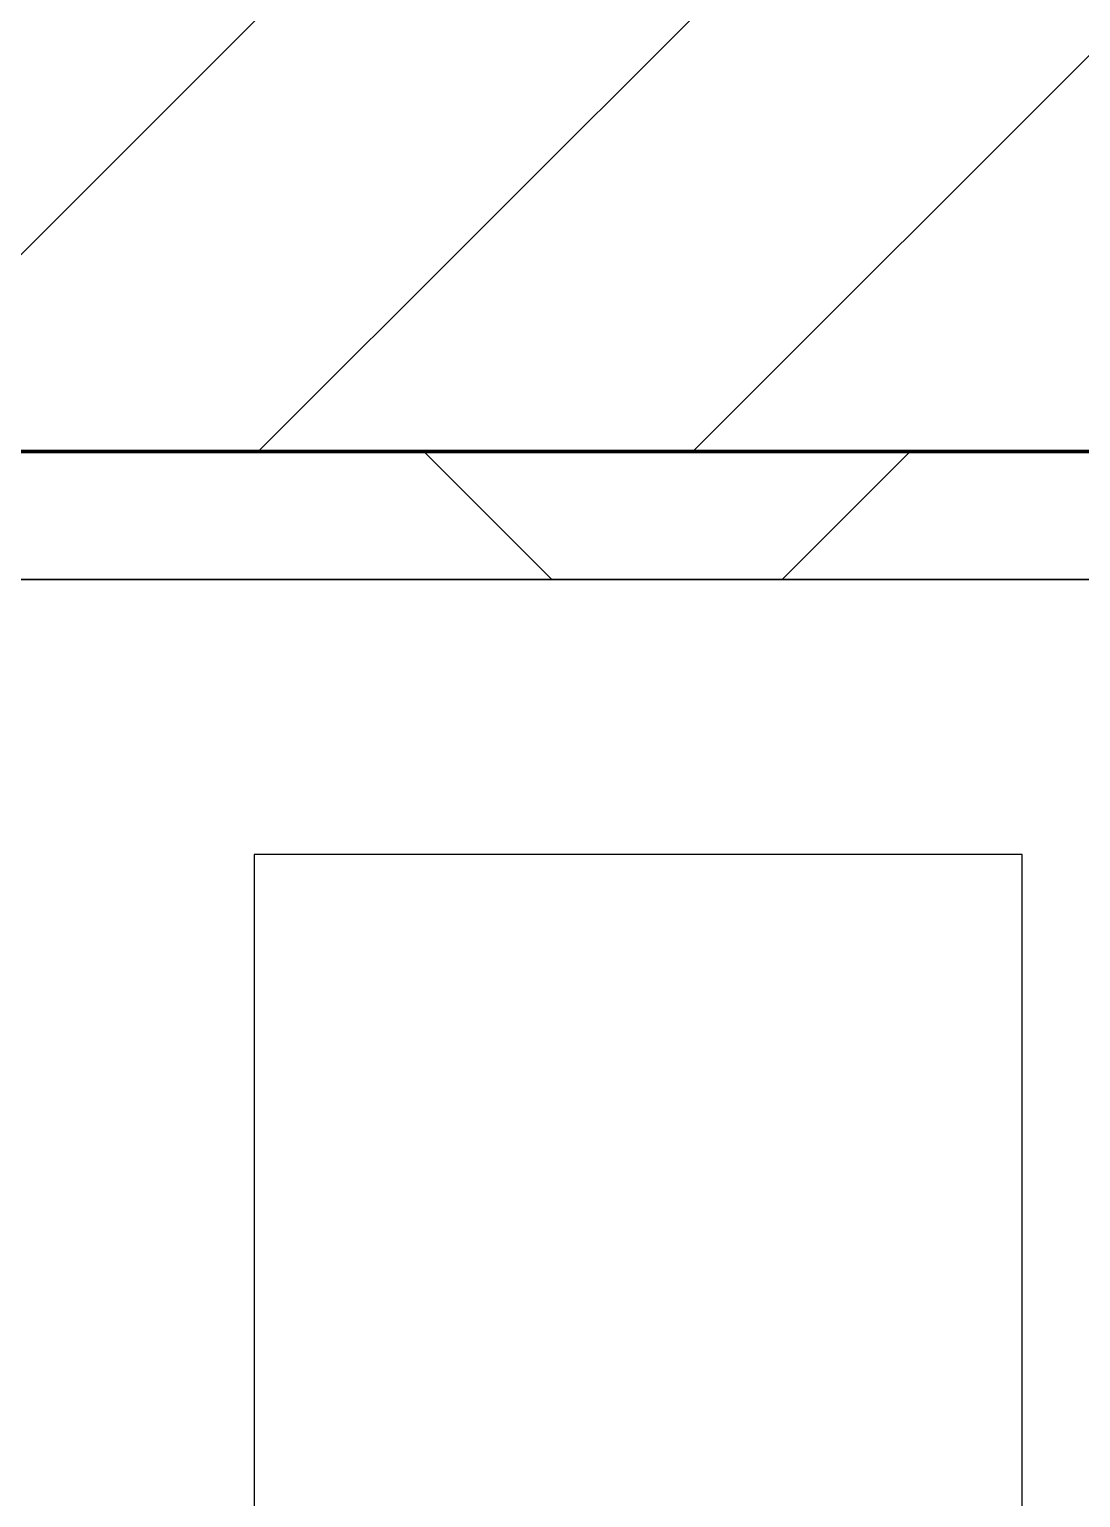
# Model space of a CAD drawing. Header units: millimetres. Extents: x -795739 to -715748, y -34378 to 22353.
# Drawn here: x -744620 to -744210, y 7535 to 8109 of the extents above; entities that cross this region are included whole.
import ezdxf
from ezdxf.xclip import XClip

# ---------------------------------------------------------------- set-up
doc = ezdxf.new("R2010")
doc.units = ezdxf.units.MM
doc.header["$XCLIPFRAME"] = 0
doc.layers.add('000 - WIPEOUT', color=250, linetype='Continuous')
doc.layers.add('A11_ALU.SOLID SHEET', color=2, linetype='Continuous')
for name, color, linetype, lineweight in [('A-GLAZ-CURT', 2, 'Continuous', 9), ('A-WALL', 5, 'Continuous', 35), ('A-WALL-FNSH', 2, 'Continuous', 35), ('A-WALL-PATT', 1, 'Continuous', 9)]:
    doc.layers.add(name, color=color, linetype=linetype, lineweight=lineweight)

# ---------------------------------------------------------------- blocks, each defined once
blk = doc.blocks.new('PPLS-PP19_Custom Tile Pattern - Custom Tile Pattern-V56-4282-01 ENLARGED LOWER PLATFORM LEVEL - REFLECTED CEILING PLAN - SHEET 3')
at = {"layer": 'A-GLAZ-CURT'}
for p, q in [((-300, 0), (300, 0)), ((300, 0), (-300, 0)), ((195.99, 0), (213.31, 0)), ((213.31, 0), (195.99, 0)), ((230.06, 0), (300, 0)), ((-300, -50), (300, -50)), ((300, -50), (-300, -50))]:
    blk.add_line(p, q, dxfattribs=at)
for points, knots in [([(136.44, 0), (121.66, 0), (86.93, 0), (51.16, 0), (31.18, 0)], [-106.750556, -106.750556, -106.750556, -106.750556, -59.610984, 0, 0, 0, 0]), ([(168.37, 0), (167.68, 0), (162.47, 0), (147.02, 0), (109.77, 0), (76.86, 0), (57.82, 0), (46.51, 0), (41.18, 0), (36.02, 0), (35.54, 0), (35.54, 0)], [-543.375029, -543.375029, -543.375029, -543.375029, -530.793311, -458.593899, -401.860199, -357.622665, -341.267687, -334.000314, -326.15566, -319.318397, -317.489778, -317.489778, -317.489778, -317.489778]), ([(42.03, 0), (56.01, 0), (88.78, 0), (120.63, 0), (138.28, 0), (138.53, 0)], [-390.072149, -390.072149, -390.072149, -390.072149, -346.313304, -291.370682, -290.5735, -290.5735, -290.5735, -290.5735]), ([(42.93, 0), (43.4, 0), (50.63, 0), (64.79, 0), (95.91, 0), (124.45, 0), (132.42, 0), (134.6, 0)], [-307.218636, -307.218636, -307.218636, -307.218636, -305.899624, -287.17622, -249.500363, -194.761443, -152.241002, -152.241002, -152.241002, -152.241002]), ([(94.4, 0), (94.4, 0), (94.64, 0), (99.11, 0), (108.97, 0), (120.79, 0), (139.94, 0), (163.31, 0), (185.23, 0), (193.62, 0), (194.69, 0), (194.79, 0)], [-2348.345796, -2348.345796, -2348.345796, -2348.345796, -2310.419338, -2233.599744, -2052.234781, -1843.028543, -1530.39897, -1095.004608, -529.74427, -295.064701, -265.121568, -265.121568, -265.121568, -265.121568]), ([(157.9, 0), (156.77, 0), (151.67, 0), (143.29, 0), (134.04, 0), (126.24, 0), (118.6, 0), (114.23, 0), (111.98, 0), (105.66, 0), (105.23, 0), (105.23, 0)], [-10292.955006, -10292.955006, -10292.955006, -10292.955006, -10098.273015, -9847.788484, -9677.714971, -9567.007022, -9453.21225, -9220.200448, -9012.77275, -8966.157302, -8929.495943, -8929.495943, -8929.495943, -8929.495943]), ([(109.67, 0), (114.33, 0), (120.28, 0), (128.63, 0), (128.95, 0)], [-54.85999, -54.85999, -54.85999, -54.85999, -39.050993, -35.895543, -35.895543, -35.895543, -35.895543]), ([(129.02, 0), (129.02, 0), (124.41, 0), (122.35, 0), (116.84, 0), (112.69, 0), (110.48, 0)], [-35.386604, -35.386604, -35.386604, -35.386604, -31.430235, -22.807238, -15.488593, -7.987979, -7.987979, -7.987979, -7.987979]), ([(128.58, 0), (128.8, 0), (130.16, 0), (139.26, 0), (152.67, 0), (161.24, 0), (162.19, 0), (162.75, 0)], [-633.326174, -633.326174, -633.326174, -633.326174, -627.736123, -618.981161, -602.094757, -592.980799, -581.414464, -581.414464, -581.414464, -581.414464]), ([(137.1, 0), (136, 0), (133.64, 0), (129.87, 0), (129.11, 0)], [-670.405967, -670.405967, -670.405967, -670.405967, -651.020627, -640.742133, -640.742133, -640.742133, -640.742133]), ([(193.8, 0), (193.33, 0), (190.11, 0), (183.13, 0), (171, 0), (161.95, 0), (161.28, 0), (158.35, 0), (157.85, 0), (157.77, 0)], [-11665.349007, -11665.349007, -11665.349007, -11665.349007, -11565.880756, -11105.624034, -10839.086983, -10768.332124, -10666.779182, -10580.760289, -10550.278881, -10550.278881, -10550.278881, -10550.278881]), ([(245.44, 0), (231.41, 0), (203.44, 0), (177.41, 0), (159.34, 0), (158.33, 0), (158.3, 0)], [-230.49638, -230.49638, -230.49638, -230.49638, -187.987675, -143.776725, -129.632772, -123.352749, -123.352749, -123.352749, -123.352749]), ([(159.07, 0), (159.13, 0), (160.84, 0), (165.21, 0), (174.15, 0), (185.98, 0), (208.82, 0), (219.42, 0), (230.06, 0)], [-115.643202, -115.643202, -115.643202, -115.643202, -114.681583, -87.660824, -65.295536, -41.623857, -24.459831, 0, 0, 0, 0]), ([(162.75, 0), (165.4, 0), (170.91, 0), (172.61, 0), (172.61, 0)], [-111.264224, -111.264224, -111.264224, -111.264224, -56.742688, -19.085662, -19.085662, -19.085662, -19.085662]), ([(244.86, 0), (243.18, 0), (237.81, 0), (226.56, 0), (221.1, 0), (200.27, 0), (182.99, 0), (174.27, 0), (169.67, 0), (168.99, 0)], [-9556.189644, -9556.189644, -9556.189644, -9556.189644, -9406.094246, -9221.510254, -9016.44624, -8717.832359, -8253.978395, -8152.463617, -8069.855175, -8069.855175, -8069.855175, -8069.855175]), ([(215.22, 0), (214.62, 0), (210.55, 0), (203.98, 0), (187.54, 0), (175.3, 0), (169.49, 0)], [-203.825446, -203.825446, -203.825446, -203.825446, -198.527383, -184.406837, -162.427601, -142.916156, -142.916156, -142.916156, -142.916156]), ([(171.51, 0), (176.48, 0), (193.23, 0), (201.73, 0), (208.81, 0), (213.9, 0), (241.96, 0), (266.73, 0), (281.71, 0), (291.71, 0), (296.52, 0), (297.86, 0), (298.09, 0)], [-7971.819559, -7971.819559, -7971.819559, -7971.819559, -7784.112253, -7606.717214, -7289.299508, -7042.621073, -6582.165592, -6068.460911, -5766.029927, -5566.724884, -5280.360606, -5199.253518, -5199.253518, -5199.253518, -5199.253518]), ([(172.07, 0), (177.66, 0), (187.87, 0), (201.08, 0), (207.47, 0), (213.96, 0), (215.11, 0)], [-255.364076, -255.364076, -255.364076, -255.364076, -237.955587, -223.92608, -215.862851, -208.75215, -208.75215, -208.75215, -208.75215]), ([(300, 0), (288.22, 0), (262, 0), (230.43, 0), (219.94, 0), (219.02, 0)], [-12528.858583, -12528.858583, -12528.858583, -12528.858583, -11905.454923, -11162.864862, -10856.732305, -10856.732305, -10856.732305, -10856.732305]), ([(219.9, 0), (220.86, 0), (227.84, 0), (240.53, 0), (245.22, 0)], [-10670.940496, -10670.940496, -10670.940496, -10670.940496, -10511.382485, -9925.173265, -9925.173265, -9925.173265, -9925.173265]), ([(300, 0), (286.53, 0), (268.6, 0), (250.65, 0), (246.22, 0)], [-285.253232, -285.253232, -285.253232, -285.253232, -244.693688, -231.286404, -231.286404, -231.286404, -231.286404]), ([(284.76, 0), (284.76, 0), (285.09, 0), (287.47, 0), (293.59, 0), (297.76, 0), (300, 0)], [-4110.630118, -4110.630118, -4110.630118, -4110.630118, -4053.389046, -3959.664717, -3862.421465, -3746.95702, -3746.95702, -3746.95702, -3746.95702]), ([(297.38, 0), (295.84, 0), (291.62, 0), (285.38, 0), (284.87, 0)], [-4803.172655, -4803.172655, -4803.172655, -4803.172655, -4358.271401, -4143.037883, -4143.037883, -4143.037883, -4143.037883])]:
    blk.add_open_spline(points, degree=3, knots=knots, dxfattribs=at)
for points in [[(168.74, 0), (168.74, 0), (169.81, 0), (171.51, 0)], [(195.11, 0), (194.91, 0), (194.44, 0), (193.8, 0)], [(245.5, 0), (246.1, 0), (246.59, 0), (246.96, 0)], [(247.1, 0), (246.76, 0), (246.29, 0), (245.65, 0)]]:
    blk.add_open_spline(points, degree=3, dxfattribs=at)
blk = doc.blocks.new('PPLS-PP19_Custom Tile Pattern - Custom Tile Pattern-V57-4282-01 ENLARGED LOWER PLATFORM LEVEL - REFLECTED CEILING PLAN - SHEET 3')
at = {"layer": 'A-GLAZ-CURT'}
for p, q in [((-300, 0), (300, 0)), ((300, 0), (-300, 0)), ((-293.07, 0), (-275.75, 0)), ((-275.75, 0), (-293.07, 0)), ((-222.32, 0), (-218.82, 0)), ((-218.82, 0), (-222.32, 0)), ((-218.66, 0), (-205, 0)), ((-205, 0), (-218.66, 0)), ((-300, -50), (300, -50)), ((300, -50), (-300, -50))]:
    blk.add_line(p, q, dxfattribs=at)
at = {"layer": 'A-GLAZ-CURT', "flags": 128}
for points in [[(-300, 0), (-291.56, 0), (-283.3, 0), (-275.2, 0), (-267.26, 0), (-259.45, 0), (-251.77, 0), (-244.2, 0), (-236.74, 0), (-229.36, 0), (-222.06, 0), (-214.83, 0), (-207.71, 0), (-200.76, 0), (-194.02, 0), (-187.54, 0), (-181.38, 0), (-175.58, 0), (-170.25, 0), (-165.64, 0), (-162.01, 0), (-159.53, 0), (-157.46, 0), (-154.52, 0), (-149.42, 0), (-141.84, 0), (-132.81, 0), (-126.08, 0)], [(-150.94, 0), (-155.53, 0), (-160.27, 0), (-164.95, 0), (-169.65, 0), (-174.47, 0), (-179.49, 0), (-184.81, 0), (-190.44, 0), (-196.37, 0), (-202.58, 0), (-209.04, 0), (-215.73, 0), (-222.63, 0), (-229.72, 0), (-236.97, 0), (-244.39, 0), (-251.96, 0), (-259.67, 0), (-267.51, 0), (-275.48, 0), (-283.55, 0), (-291.73, 0), (-300, 0)], [(-125.17, 0), (-128.55, 0), (-134.16, 0), (-140.03, 0), (-145.5, 0), (-150.63, 0)]]:
    blk.add_lwpolyline(points, dxfattribs=at)
at = {"layer": 'A-GLAZ-CURT'}
for points, knots in [([(-300, 0), (-284.65, 0), (-236.57, 0), (-188.86, 0), (-158.83, 0), (-151.03, 0)], [-5323.127839, -5323.127839, -5323.127839, -5323.127839, -4502.809032, -2700.551212, -1996.172939, -1996.172939, -1996.172939, -1996.172939]), ([(-83.05, 0), (-96.63, 0), (-134.19, 0), (-202.69, 0), (-262.56, 0), (-294.48, 0), (-300, 0)], [-18926.797139, -18926.797139, -18926.797139, -18926.797139, -17136.203329, -15131.813646, -13729.592194, -13439.944408, -13439.944408, -13439.944408, -13439.944408]), ([(-150.78, 0), (-150.93, 0), (-152.92, 0), (-158.72, 0), (-174.02, 0), (-185.59, 0), (-209.77, 0), (-232.01, 0), (-255.22, 0), (-262.59, 0), (-264.9, 0), (-265.4, 0)], [-2497.065376, -2497.065376, -2497.065376, -2497.065376, -2477.344047, -2237.412286, -2029.680487, -1755.085331, -1400.429864, -858.079193, -543.655514, -208.940337, 0, 0, 0, 0]), ([(-258.6, 0), (-257.91, 0), (-254.26, 0), (-241.25, 0), (-228.24, 0), (-220.2, 0), (-219.1, 0)], [-5722.54675, -5722.54675, -5722.54675, -5722.54675, -5657.471696, -5413.335975, -5017.494783, -4954.41967, -4954.41967, -4954.41967, -4954.41967]), ([(-133.82, 0), (-135.51, 0), (-137.8, 0), (-149.31, 0), (-162.01, 0), (-177.91, 0), (-199.46, 0), (-216.65, 0), (-231.26, 0), (-233.46, 0), (-234, 0)], [-2731.647847, -2731.647847, -2731.647847, -2731.647847, -2418.507304, -2308.929706, -2113.765672, -1763.376603, -1422.553702, -978.033455, -846.069444, -682.911962, -682.911962, -682.911962, -682.911962]), ([(-233.49, 0), (-233.44, 0), (-232.38, 0), (-230.74, 0), (-225.3, 0), (-223.63, 0)], [-455.274641, -455.274641, -455.274641, -455.274641, -440.605512, -119.536984, 0, 0, 0, 0]), ([(-218.81, 0), (-216.77, 0), (-211.77, 0), (-200.2, 0), (-185.8, 0), (-171.77, 0), (-158.7, 0), (-157.22, 0)], [-4948.923115, -4948.923115, -4948.923115, -4948.923115, -4832.723979, -4666.091899, -4349.945572, -4000.813434, -3840.635403, -3840.635403, -3840.635403, -3840.635403]), ([(-218.81, 0), (-215.57, 0), (-204.33, 0), (-188.58, 0), (-169.02, 0), (-157.93, 0), (-152.01, 0)], [-5358.513556, -5358.513556, -5358.513556, -5358.513556, -5161.076232, -4739.070012, -4465.409639, -4149.119819, -4149.119819, -4149.119819, -4149.119819]), ([(-150.94, 0), (-149.97, 0), (-147.06, 0), (-143.57, 0), (-138.62, 0)], [-3452.997292, -3452.997292, -3452.997292, -3452.997292, -3371.022232, -3227.460399, -3227.460399, -3227.460399, -3227.460399]), ([(-150.93, 0), (-139.95, 0), (-124.94, 0), (-110.8, 0), (-99.5, 0), (-91.46, 0)], [-1993.202242, -1993.202242, -1993.202242, -1993.202242, -1002.059161, -460.363443, 0, 0, 0, 0]), ([(-150.92, 0), (-145.5, 0), (-136.56, 0), (-127.33, 0), (-124.19, 0), (-123.43, 0), (-123.28, 0)], [-4129.822418, -4129.822418, -4129.822418, -4129.822418, -3839.893365, -3647.167523, -3488.92562, -3439.852845, -3439.852845, -3439.852845, -3439.852845]), ([(-118.78, 0), (-121.86, 0), (-126.28, 0), (-136.96, 0), (-147.46, 0), (-150.03, 0), (-150.57, 0)], [-5938.474035, -5938.474035, -5938.474035, -5938.474035, -5700.061948, -5508.838257, -5298.784692, -5196.16478, -5196.16478, -5196.16478, -5196.16478]), ([(-150.34, 0), (-150.07, 0), (-147.75, 0), (-142.6, 0), (-127.26, 0), (-107.3, 0), (-94.05, 0), (-85.05, 0), (-83.82, 0)], [-4948.728362, -4948.728362, -4948.728362, -4948.728362, -4883.323924, -4440.880425, -4054.690705, -3793.097032, -3402.597032, -3340.391645, -3340.391645, -3340.391645, -3340.391645]), ([(-137.88, 0), (-140.56, 0), (-147.2, 0), (-147.65, 0), (-150.23, 0)], [-3187.727384, -3187.727384, -3187.727384, -3187.727384, -2919.378265, -2523.617513, -2523.617513, -2523.617513, -2523.617513]), ([(-84.2, 0), (-92.34, 0), (-112.04, 0), (-130.52, 0), (-147.74, 0), (-149.07, 0)], [-7439.669089, -7439.669089, -7439.669089, -7439.669089, -7004.680444, -6449.282163, -6277.220794, -6277.220794, -6277.220794, -6277.220794]), ([(-148.23, 0), (-146.94, 0), (-140.15, 0), (-137.28, 0), (-133.93, 0), (-128.78, 0), (-126.5, 0)], [-6162.058746, -6162.058746, -6162.058746, -6162.058746, -6017.569127, -5560.701257, -5364.112219, -5231.017328, -5231.017328, -5231.017328, -5231.017328]), ([(-86.16, 0), (-91.37, 0), (-104.13, 0), (-122.65, 0), (-139.03, 0), (-146.11, 0), (-146.95, 0)], [-1681.3698, -1681.3698, -1681.3698, -1681.3698, -1374.161226, -945.742622, -741.901385, -489.130243, -489.130243, -489.130243, -489.130243]), ([(-146.69, 0), (-146.59, 0), (-145.49, 0), (-135.69, 0), (-128.29, 0), (-125.15, 0)], [-420.34245, -420.34245, -420.34245, -420.34245, -406.956646, -290.263673, 0, 0, 0, 0]), ([(-127.41, 0), (-131.63, 0), (-133.16, 0), (-134.09, 0), (-134.15, 0)], [-8540.990293, -8540.990293, -8540.990293, -8540.990293, -8266.114998, -8246.473386, -8246.473386, -8246.473386, -8246.473386]), ([(-134.15, 0), (-133.32, 0), (-130.31, 0), (-117.33, 0), (-92.04, 0), (-74.02, 0), (-62.74, 0), (-60.36, 0), (-59.97, 0)], [-7657.439573, -7657.439573, -7657.439573, -7657.439573, -7293.749979, -6839.55839, -6236.997189, -5713.340575, -5140.470607, -5006.787413, -5006.787413, -5006.787413, -5006.787413]), ([(-120.13, 0), (-120.14, 0), (-120.24, 0), (-121.3, 0), (-129.25, 0), (-133.82, 0)], [-2933.992132, -2933.992132, -2933.992132, -2933.992132, -2920.575025, -2840.280255, -2731.647847, -2731.647847, -2731.647847, -2731.647847]), ([(-113.43, 0), (-113.44, 0), (-113.96, 0), (-119.73, 0), (-125.43, 0), (-127.03, 0), (-127.41, 0)], [-328.499627, -328.499627, -328.499627, -328.499627, -282.672656, -98.539552, -24.539552, 0, 0, 0, 0]), ([(-126.5, 0), (-122.44, 0), (-108.71, 0), (-86.68, 0), (-63.44, 0), (-54.4, 0), (-48.53, 0), (-30.79, 0), (-22.93, 0), (-15.39, 0)], [-5231.017328, -5231.017328, -5231.017328, -5231.017328, -4994.692869, -4542.524482, -4008.285538, -3689.699207, -3546.54457, -3315.260113, -2864.387349, -2864.387349, -2864.387349, -2864.387349]), ([(-125.15, 0), (-124.93, 0), (-121.96, 0), (-113.01, 0), (-98.9, 0), (-90.18, 0), (-84.15, 0), (-83.89, 0)], [-3362.7396, -3362.7396, -3362.7396, -3362.7396, -3342.215224, -3074.362186, -2902.289527, -2605.247022, -2592.111775, -2592.111775, -2592.111775, -2592.111775]), ([(-122.08, 0), (-122.01, 0), (-121.69, 0), (-121.2, 0), (-120.88, 0)], [-3136.336417, -3136.336417, -3136.336417, -3136.336417, -3110.304437, -3035.164275, -3035.164275, -3035.164275, -3035.164275]), ([(-36.33, 0), (-36.43, 0), (-37.27, 0), (-45.02, 0), (-46.13, 0), (-60.59, 0), (-81.23, 0), (-99.51, 0), (-114.02, 0), (-117.28, 0), (-118.78, 0)], [-1855.773136, -1855.773136, -1855.773136, -1855.773136, -1810.870157, -1672.078046, -1405.135169, -1060.00838, -740.068933, -229.489605, -116.330425, 0, 0, 0, 0]), ([(-117.74, 0), (-117.19, 0), (-114.78, 0), (-113.43, 0), (-113.43, 0)], [-821.249067, -821.249067, -821.249067, -821.249067, -394.672656, -330.879064, -330.879064, -330.879064, -330.879064]), ([(-36.62, 0), (-36.62, 0), (-40.35, 0), (-44.32, 0), (-58.97, 0), (-85.2, 0), (-107.61, 0), (-116.56, 0), (-117.56, 0)], [-4069.478503, -4069.478503, -4069.478503, -4069.478503, -3858.647035, -3538.256648, -2842.901703, -2193.204658, -1433.981041, -985.49888, -985.49888, -985.49888, -985.49888]), ([(-115.82, 0), (-114.96, 0), (-110.41, 0), (-97.85, 0), (-87.68, 0), (-83.37, 0)], [-5724.064692, -5724.064692, -5724.064692, -5724.064692, -5430.283136, -5103.229623, -4871.544419, -4871.544419, -4871.544419, -4871.544419]), ([(9.32, 0), (9.08, 0), (7.65, 0), (2.57, 0), (-12.23, 0), (-25.64, 0), (-40, 0), (-56.24, 0), (-75.59, 0), (-94, 0), (-112.01, 0), (-114.94, 0), (-115.63, 0)], [-2922.926651, -2922.926651, -2922.926651, -2922.926651, -2882.788014, -2720.818881, -2518.50168, -2125.455881, -1792.521578, -1466.981642, -1208.454564, -789.402658, -501.969187, -243.577221, -243.577221, -243.577221, -243.577221]), ([(-91.46, 0), (-90.09, 0), (-84.7, 0), (-77.43, 0), (-72.73, 0), (-72.64, 0), (-72.64, 0)], [-19832.387487, -19832.387487, -19832.387487, -19832.387487, -19753.885894, -19541.04734, -19478.625389, -19471.062469, -19471.062469, -19471.062469, -19471.062469]), ([(-83.27, 0), (-83.24, 0), (-82.78, 0), (-76.14, 0), (-62.97, 0), (-48.14, 0), (-36.49, 0), (-33.57, 0), (-29.94, 0), (-28.57, 0)], [-1387.090884, -1387.090884, -1387.090884, -1387.090884, -1353.722004, -1274.333717, -1073.56893, -651.549973, -296.515819, -83.513472, 0, 0, 0, 0]), ([(-83.06, 0), (-78.05, 0), (-71.24, 0), (-65.93, 0), (-65.07, 0)], [-2577.928816, -2577.928816, -2577.928816, -2577.928816, -2322.099534, -2241.8264, -2241.8264, -2241.8264, -2241.8264]), ([(-83.06, 0), (-81.81, 0), (-66.81, 0), (-42.53, 0), (-12.78, 0), (4.23, 0), (9.64, 0), (10.14, 0), (10.18, 0)], [-4865.952321, -4865.952321, -4865.952321, -4865.952321, -4799.173296, -4065.652676, -3589.737505, -3285.047089, -3066.359526, -3044.715262, -3044.715262, -3044.715262, -3044.715262]), ([(-83.04, 0), (-79.44, 0), (-74.07, 0), (-68.41, 0), (-65.12, 0), (-63.63, 0)], [-3327.156869, -3327.156869, -3327.156869, -3327.156869, -3144.956779, -3050.982048, -2969.237017, -2969.237017, -2969.237017, -2969.237017]), ([(-26.75, 0), (-27.82, 0), (-36.18, 0), (-53.55, 0), (-70.85, 0), (-82.15, 0), (-83.03, 0)], [-8718.362214, -8718.362214, -8718.362214, -8718.362214, -8532.293389, -8073.216054, -7508.296369, -7460.56365, -7460.56365, -7460.56365, -7460.56365]), ([(-63.96, 0), (-64.13, 0), (-71.3, 0), (-78.3, 0), (-82.61, 0)], [-2171.769325, -2171.769325, -2171.769325, -2171.769325, -2007.031671, -1751.426875, -1751.426875, -1751.426875, -1751.426875]), ([(-29.03, 0), (-33.97, 0), (-43.74, 0), (-56.37, 0), (-71.66, 0), (-77.19, 0), (-81.21, 0), (-82.06, 0)], [-2680.714891, -2680.714891, -2680.714891, -2680.714891, -2413.671296, -2161.752162, -2006.592567, -1646.621388, -1501.200339, -1501.200339, -1501.200339, -1501.200339]), ([(-66.39, 0), (-66.39, 0), (-63.63, 0), (-53.63, 0), (-34.42, 0), (-29.82, 0), (-29.19, 0)], [-2493.31794, -2493.31794, -2493.31794, -2493.31794, -2315.303971, -1809.437387, -963.711516, -666.19313, -666.19313, -666.19313, -666.19313]), ([(-15.82, 0), (-28.51, 0), (-48.62, 0), (-65.77, 0), (-66.37, 0), (-66.38, 0)], [-3664.062215, -3664.062215, -3664.062215, -3664.062215, -2981.410125, -2542.574734, -2498.224237, -2498.224237, -2498.224237, -2498.224237]), ([(-63.63, 0), (-61.49, 0), (-57.39, 0), (-54.49, 0), (-45.2, 0), (-40.79, 0), (-40.46, 0), (-40.44, 0)], [-2969.237017, -2969.237017, -2969.237017, -2969.237017, -2851.217951, -2734.127174, -2474.780881, -2410.990208, -2350.645972, -2350.645972, -2350.645972, -2350.645972])]:
    blk.add_open_spline(points, degree=3, knots=knots, dxfattribs=at)
for points in [[(-223.63, 0), (-222.21, 0), (-220.65, 0), (-218.99, 0)], [(-152.35, 0), (-151.94, 0), (-151.51, 0), (-151.06, 0)], [(-83.05, 0), (-84.08, 0), (-85.12, 0), (-86.16, 0)], [(-72.93, 0), (-75.38, 0), (-78.67, 0), (-82.28, 0)]]:
    blk.add_open_spline(points, degree=3, dxfattribs=at)
blk = doc.blocks.new('*U553')
at = {"layer": 'A-GLAZ-CURT', "rotation": 180}
for name, p in [('PPLS-PP19_Custom Tile Pattern - Custom Tile Pattern-V57-4282-01 ENLARGED LOWER PLATFORM LEVEL - REFLECTED CEILING PLAN - SHEET 3', (34200, 4315)), ('PPLS-PP19_Custom Tile Pattern - Custom Tile Pattern-V56-4282-01 ENLARGED LOWER PLATFORM LEVEL - REFLECTED CEILING PLAN - SHEET 3', (34800, 4315))]:
    blk.add_blockref(name, p, dxfattribs=at)
blk = doc.blocks.new('*U906')
at = {"color": 3}
blk.add_wipeout([(-225, 2150), (225, 2150), (225, 1850), (-225, 1850)], dxfattribs=at).dxf.layer = '000 - WIPEOUT'
at = {"layer": 'A11_ALU.SOLID SHEET', "color": 0, "linetype": 'ByBlock'}
blk.add_lwpolyline([(-225, 1850), (225, 1850), (225, 2150), (-225, 2150)], close=True, dxfattribs=at)
blk = doc.blocks.new('*U1025')
blk.add_lwpolyline([(-3457.37, 550), (8124.55, 550), (8124.55, 4315), (-3457.37, 4315)], close=True)
at = {"layer": 'A11_ALU.SOLID SHEET', "linetype": 'ByBlock', "rotation": 90}
blk.add_blockref('*U906', (2300, 3982.5), dxfattribs=at)

msp = doc.modelspace()

# ---------------------------------------------------------------- hatches: boundary and pattern name
at = {"layer": 'A-WALL-PATT', "lineweight": 9}
h = msp.add_hatch(dxfattribs=at)
h.set_pattern_fill('FP_2', color=256, style=0, pattern_type=2)
h.set_pattern_definition([(45, (0, 0), (-84.852814, 84.852814), [])])
h.paths.add_polyline_path([(-733552.04, 7944.02), (-733352.04, 7944.02), (-733352.04, 8144.02), (-755057.37, 8144.02), (-755057.37, 7944.02), (-741758.47, 7944.02), (-741780.86, 7954.02), (-741982.37, 7954.02), (-741982.37, 8044.02), (-741952.4, 8044.02), (-741939.02, 8073.97), (-741871.98, 8044.02), (-740782.37, 8044.02), (-740782.37, 7954.02), (-741670.54, 7954.02), (-741648.16, 7944.02), (-739358.47, 7944.02), (-739380.86, 7954.02), (-739582.37, 7954.02), (-739582.37, 8044.02), (-739552.4, 8044.02), (-739539.02, 8073.97), (-739471.98, 8044.02), (-738382.37, 8044.02), (-738382.37, 7954.02), (-739270.54, 7954.02), (-739248.16, 7944.02), (-734010.62, 7944.02)])

# ---------------------------------------------------------------- linework, layer by layer
at = {"layer": 'A-WALL', "color": 7, "lineweight": 70}
for p, q in [((-751479.42, 7944.02), (-741982.37, 7944.02)), ((-741982.37, 7944.02), (-751479.42, 7944.02))]:
    msp.add_line(p, q, dxfattribs=at)

# ---------------------------------------------------------------- block references
ref = msp.add_blockref('*U1025', (-744682.37, 3579.02))
XClip(ref).set_block_clipping_path([(-45801.3280238605, -9620.0077451947), (23704.0078937773, 10334.9999958097)])

# ---------------------------------------------------------------- next in the draw order: hatches: boundary and pattern name
at = {"layer": 'A-WALL-PATT', "lineweight": 9}
h = msp.add_hatch(dxfattribs=at)
h.set_pattern_fill('FP_3', color=256, style=0, pattern_type=2)
h.set_pattern_definition([(45, (0, 0), (-212.13203, 212.13203), []), (135, (0, 0), (-212.13203, -212.13203), [])])
h.paths.add_polyline_path([(-733602.04, 7894.02), (-733552.04, 7894.02), (-733552.04, 7944.02), (-739248.16, 7944.02), (-739136.25, 7894.02), (-734010.62, 7894.02)])
h.paths.add_polyline_path([(-739780.1, 7894.02), (-739246.56, 7894.02), (-739358.47, 7944.02), (-741648.16, 7944.02), (-741536.25, 7894.02), (-739847.98, 7894.02)])
h.paths.add_polyline_path([(-741646.56, 7894.02), (-741758.47, 7944.02), (-751479.42, 7944.02), (-751479.42, 7894.02), (-741680.64, 7894.02)])

# ---------------------------------------------------------------- next in the draw order: linework, layer by layer
at = {"layer": 'A-WALL-FNSH', "color": 250}
msp.add_line((-741982.37, 7894.02), (-751479.42, 7894.02), dxfattribs=at)

# ---------------------------------------------------------------- next in the draw order: block references
msp.add_blockref('*U553', (-778882.37, 3579.02))

doc.saveas('drawing.dxf')
